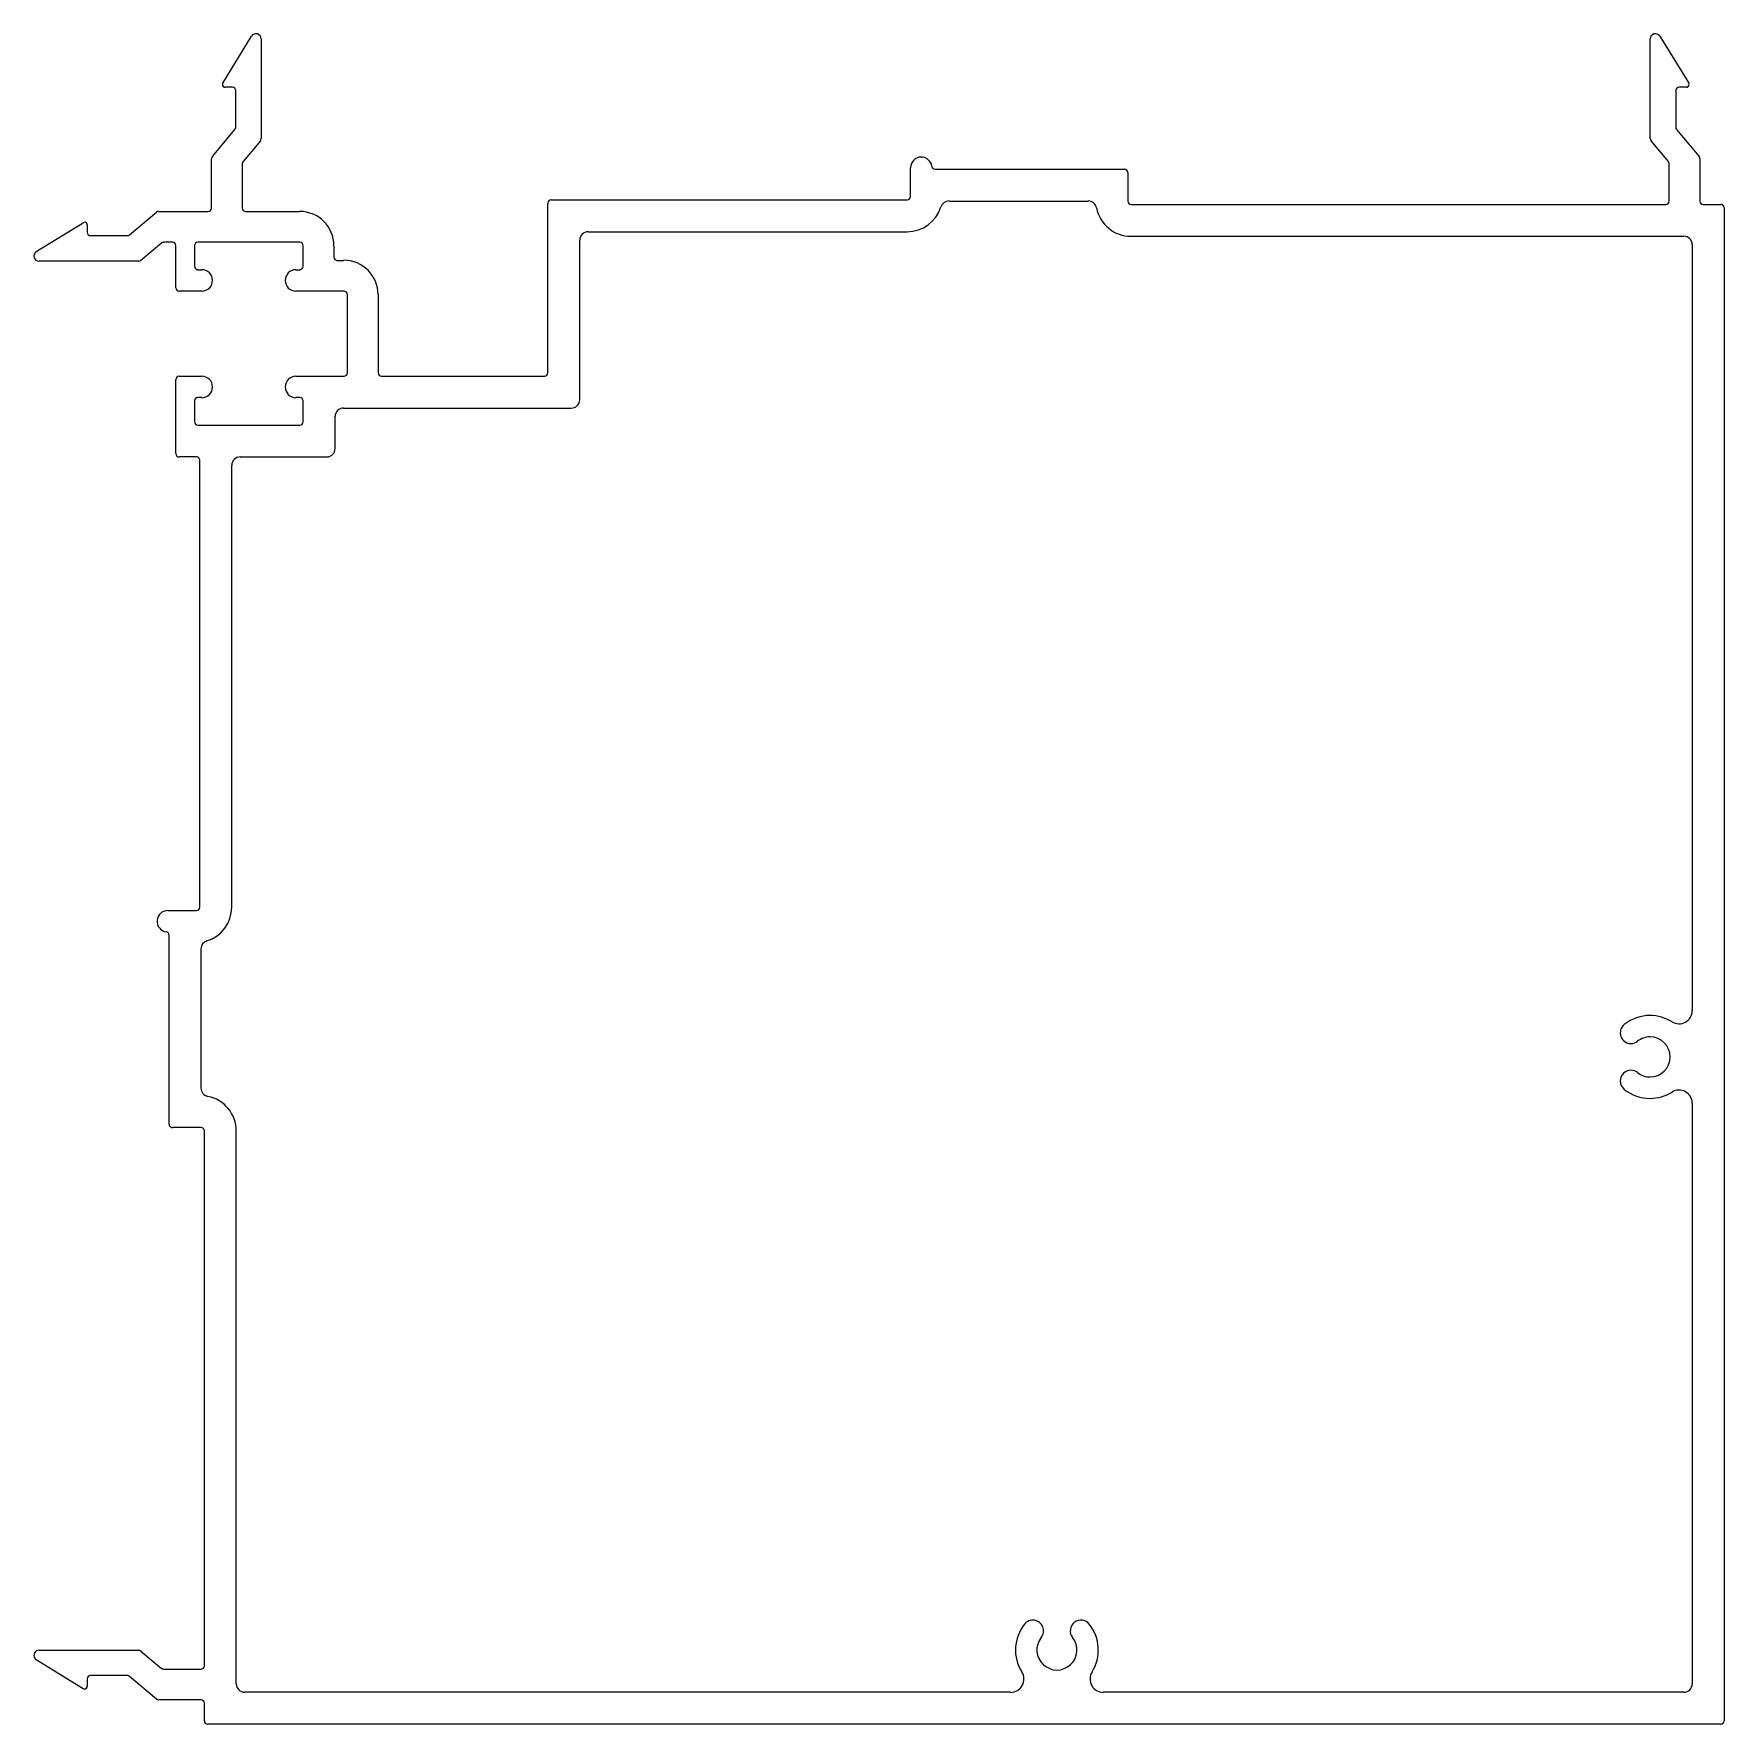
# Model space of a CAD drawing. Header units: inches. Extents: x -62 to 65, y 0 to 126.
import ezdxf

# ---------------------------------------------------------------- set-up
doc = ezdxf.new("R2010")
doc.units = ezdxf.units.IN
doc.header["$MEASUREMENT"] = 0
doc.layers.add('BEAD', color=152, linetype='Continuous')

msp = doc.modelspace()

# ---------------------------------------------------------------- linework, layer by layer
at = {"layer": 'BEAD', "color": 7, "lineweight": -2}
for p, q in [((-47.57, 122.6), (-45.42, 126.11)), ((-44.7, 125.91), (-44.7, 118.45)), ((59.24, 118.45), (59.24, 125.91)), ((59.95, 126.11), (62.11, 122.6)), ((-46.85, 122.29), (-47.4, 122.29)), ((-46.6, 119.29), (-46.6, 122.04)), ((61.14, 122.04), (61.14, 119.29)), ((61.94, 122.29), (61.39, 122.29)), ((-48.35, 117.12), (-46.66, 119.13)), ((61.2, 119.13), (62.89, 117.12)), ((-44.76, 118.29), (-46.05, 116.75)), ((60.59, 116.75), (59.3, 118.29)), ((-48.41, 113.25), (-48.41, 116.95)), ((-46.11, 116.58), (-46.11, 113.25)), ((60.65, 113.78), (60.65, 116.58)), ((62.95, 116.95), (62.95, 113.78)), ((3.89, 114.12), (3.89, 116.27)), ((5.73, 116.17), (19.89, 116.17)), ((20.14, 115.92), (20.14, 113.78)), ((-23, 113.87), (3.64, 113.87)), ((-54.55, 111.24), (-52.53, 112.94)), ((-52.37, 113), (-48.66, 113)), ((-45.86, 113), (-41.82, 113)), ((-23.25, 100.93), (-23.25, 113.62)), ((6.77, 113.78), (17.18, 113.78)), ((20.39, 113.53), (60.4, 113.53)), ((63.2, 113.53), (64.52, 113.53)), ((64.52, 113.53), (64.52, 113.53)), ((64.77, 113.28), (64.77, 0.07)), ((-61.53, 110), (-58.01, 112.16)), ((-57.71, 111.99), (-57.71, 111.44)), ((-20.23, 111.48), (3.64, 111.48)), ((-57.46, 111.19), (-54.71, 111.19)), ((-52.16, 110.64), (-53.7, 109.34)), ((-51.34, 110.7), (-52, 110.7)), ((-51.09, 107.29), (-51.09, 110.45)), ((-49.69, 110.44), (-49.69, 108.9)), ((-41.8, 110.7), (-49.44, 110.7)), ((-41.55, 108.9), (-41.55, 110.44)), ((-39.25, 110.43), (-39.25, 109.59)), ((-20.86, 98.92), (-20.86, 110.85)), ((20.39, 111.14), (61.74, 111.14)), ((62.38, 110.51), (62.38, 53.21)), ((-53.86, 109.29), (-61.32, 109.29)), ((-39, 109.34), (-38.52, 109.34)), ((-49.43, 108.64), (-49.14, 108.64)), ((-42.1, 108.64), (-41.8, 108.64)), ((-49.14, 107.04), (-50.83, 107.04)), ((-38.5, 107.04), (-42.1, 107.04)), ((-38.25, 100.92), (-38.25, 106.79)), ((-35.95, 106.78), (-35.95, 100.92)), ((-51.09, 94.88), (-51.09, 100.42)), ((-50.84, 100.67), (-50.83, 100.67)), ((-50.83, 100.67), (-49.14, 100.67)), ((-42.1, 100.67), (-38.5, 100.67)), ((-35.7, 100.67), (-23.51, 100.67)), ((-49.69, 98.82), (-49.69, 97.27)), ((-49.14, 99.07), (-49.43, 99.07)), ((-41.8, 99.07), (-42.1, 99.07)), ((-41.55, 97.27), (-41.55, 98.82)), ((-39.16, 95.27), (-39.16, 97.65)), ((-38.53, 98.29), (-21.5, 98.29)), ((-49.44, 97.02), (-41.8, 97.02)), ((-49.54, 94.63), (-50.84, 94.63)), ((-49.29, 60.94), (-49.29, 94.38)), ((-46.9, 60.94), (-46.9, 94)), ((-46.27, 94.63), (-39.8, 94.63)), ((-51.69, 60.69), (-51.59, 60.69)), ((-51.59, 60.69), (-49.54, 60.69)), ((-51.59, 44.7), (-51.59, 58.85)), ((-49.2, 47.41), (-49.2, 57.82)), ((62.38, 46.27), (62.38, 2.84)), ((-49.2, 44.45), (-51.34, 44.45)), ((-48.95, 4.19), (-48.95, 44.2)), ((-46.56, 2.84), (-46.56, 44.2)), ((-61.32, 5.35), (-53.86, 5.35)), ((-53.7, 5.29), (-52.16, 3.99)), ((-58.01, 2.47), (-61.53, 4.63)), ((-52, 3.94), (-49.2, 3.94)), ((-57.71, 3.2), (-57.71, 2.65)), ((-54.71, 3.45), (-57.46, 3.45)), ((-52.53, 1.69), (-54.55, 3.39)), ((-49.2, 1.64), (-52.37, 1.64)), ((-48.95, 0.07), (-48.95, 1.39)), ((11.38, 2.2), (-45.93, 2.2)), ((61.74, 2.2), (18.31, 2.2)), ((64.51, -0.18), (-48.7, -0.18))]:
    msp.add_line(p, q, dxfattribs=at)
for centre, radius, start, end in [((-45.09, 125.91), 0.386, 0, 148.4452), ((59.62, 125.91), 0.386, 31.5548, 180), ((-47.4, 122.49), 0.2, 148.4452, 180), ((-47.4, 122.49), 0.2, 180, 270.0001), ((-46.85, 122.04), 0.25, 360, 90), ((61.39, 122.04), 0.25, 90, 180), ((61.94, 122.49), 0.2, 269.9999, 0), ((61.94, 122.49), 0.2, 360, 31.5548), ((-46.85, 119.29), 0.25, 320, 0), ((61.39, 119.29), 0.25, 180, 220), ((-44.95, 118.45), 0.25, 320, 0), ((59.49, 118.45), 0.25, 180, 220), ((-48.16, 116.95), 0.25, 140, 180), ((-45.86, 116.58), 0.25, 140, 180), ((4.69, 116.27), 0.8, 90, 180), ((4.69, 116.27), 0.8, 8.2132, 90), ((5.73, 116.42), 0.25, 188.2132, 270), ((60.4, 116.58), 0.25, 0, 40), ((62.7, 116.95), 0.25, 360, 40), ((19.89, 115.92), 0.25, 360, 90), ((-23, 113.62), 0.254, 90, 180), ((3.64, 114.12), 0.25, 270, 0), ((-52.37, 112.75), 0.25, 90, 130), ((-48.66, 113.25), 0.25, 270, 360), ((-45.86, 113.25), 0.25, 180, 270), ((-41.82, 110.43), 2.57, 360, 90), ((3.64, 114.12), 2.64, 270, 342.7108), ((6.77, 113.15), 0.635, 90, 162.7108), ((17.18, 113.15), 0.635, 11.1645, 90), ((20.39, 113.78), 2.64, 191.1645, 270), ((20.39, 113.78), 0.25, 180, 270), ((60.4, 113.78), 0.25, 270, 0), ((63.2, 113.78), 0.25, 180, 270), ((64.52, 113.28), 0.25, 0, 90), ((-57.91, 111.99), 0.2, 90, 121.5548), ((-57.91, 111.99), 0.2, 359.9999, 90), ((-57.46, 111.44), 0.25, 180, 270), ((-20.23, 110.85), 0.635, 90, 180), ((-54.71, 111.44), 0.25, 270, 310), ((-52, 110.45), 0.25, 90, 130), ((-51.34, 110.45), 0.25, 0, 90), ((-49.44, 110.44), 0.251, 90, 180), ((-41.8, 110.44), 0.251, 360, 90), ((61.74, 110.51), 0.635, 0, 90), ((-61.32, 109.67), 0.386, 121.5548, 270), ((-53.86, 109.54), 0.25, 270, 310), ((-49.43, 108.9), 0.254, 180, 270), ((-41.8, 108.9), 0.251, 270, 0), ((-39, 109.59), 0.25, 180, 270), ((-38.52, 106.78), 2.57, 0, 90), ((-49.14, 107.84), 0.802, 270, 90), ((-42.1, 107.84), 0.802, 90, 270), ((-50.83, 107.29), 0.254, 180, 270), ((-38.5, 106.79), 0.25, 360, 90), ((-50.84, 100.42), 0.25, 90, 180), ((-49.14, 99.87), 0.802, 270, 90), ((-42.1, 99.87), 0.802, 90, 270), ((-38.5, 100.92), 0.25, 270, 0), ((-35.7, 100.92), 0.25, 180, 270), ((-23.51, 100.93), 0.254, 270, 0), ((-49.43, 98.82), 0.254, 90, 180), ((-41.8, 98.82), 0.251, 360, 90), ((-21.5, 98.92), 0.635, 270, 360), ((-38.53, 97.65), 0.635, 90, 180), ((-49.44, 97.27), 0.251, 180, 270), ((-41.8, 97.27), 0.251, 270, 0), ((-50.84, 94.88), 0.25, 180, 270), ((-39.8, 95.27), 0.635, 270, 0), ((-49.54, 94.38), 0.25, 0, 90), ((-46.27, 94), 0.635, 90, 180), ((-49.54, 60.94), 0.25, 270, 0), ((-49.54, 60.94), 2.64, 287.2892, 0), ((-51.69, 59.89), 0.8, 90, 261.7868), ((-51.84, 58.85), 0.25, 0, 81.7868), ((-48.57, 57.82), 0.635, 107.2892, 180), ((61.39, 53.21), 0.991, 237.9321, 0), ((57.79, 51.54), 0.8, 128.5, 270), ((59.22, 49.74), 3.1, 90, 128.5), ((59.22, 49.74), 3.1, 57.9321, 90), ((57.79, 51.54), 0.8, 270, 308.5), ((59.22, 49.74), 1.5, 90, 128.5), ((59.22, 49.74), 1.5, 0, 90), ((59.22, 49.74), 1.5, 270, 360), ((57.79, 47.94), 0.8, 90, 231.5), ((57.79, 47.94), 0.8, 51.5, 90), ((59.22, 49.74), 1.5, 231.5, 270), ((-48.57, 47.41), 0.635, 180, 258.8355), ((59.22, 49.74), 3.1, 231.5, 270), ((59.22, 49.74), 3.1, 270, 302.0679), ((61.39, 46.27), 0.991, 0, 122.0679), ((-49.2, 44.2), 2.64, 0, 78.8355), ((-51.34, 44.7), 0.25, 180, 270), ((-49.2, 44.2), 0.25, 0, 90), ((13.04, 6.8), 0.8, 321.5, 141.5), ((16.64, 6.8), 0.8, 38.5, 218.5), ((14.84, 5.37), 3.1, 141.5, 212.0679), ((14.84, 5.37), 3.1, 327.9321, 38.5), ((-61.32, 4.96), 0.386, 90, 238.4452), ((-53.86, 5.1), 0.25, 50, 90), ((14.84, 5.37), 1.5, 141.5, 38.5), ((-52, 4.19), 0.25, 230, 270), ((-49.2, 4.19), 0.25, 270, 0), ((-57.91, 2.65), 0.2, 270, 0.0001), ((-57.46, 3.2), 0.25, 90, 180), ((-54.71, 3.2), 0.25, 50, 90), ((-45.93, 2.84), 0.635, 180, 270), ((11.38, 3.19), 0.991, 270, 32.0679), ((18.31, 3.19), 0.991, 147.9321, 270), ((61.74, 2.84), 0.635, 270, 0), ((-57.91, 2.65), 0.2, 238.4452, 270), ((-52.37, 1.89), 0.25, 230, 270), ((-49.2, 1.39), 0.25, 0, 90), ((-48.7, 0.07), 0.25, 180, 270), ((64.51, 0.07), 0.254, 270, 0)]:
    msp.add_arc(centre, radius, start, end, dxfattribs=at)

doc.saveas('drawing.dxf')
